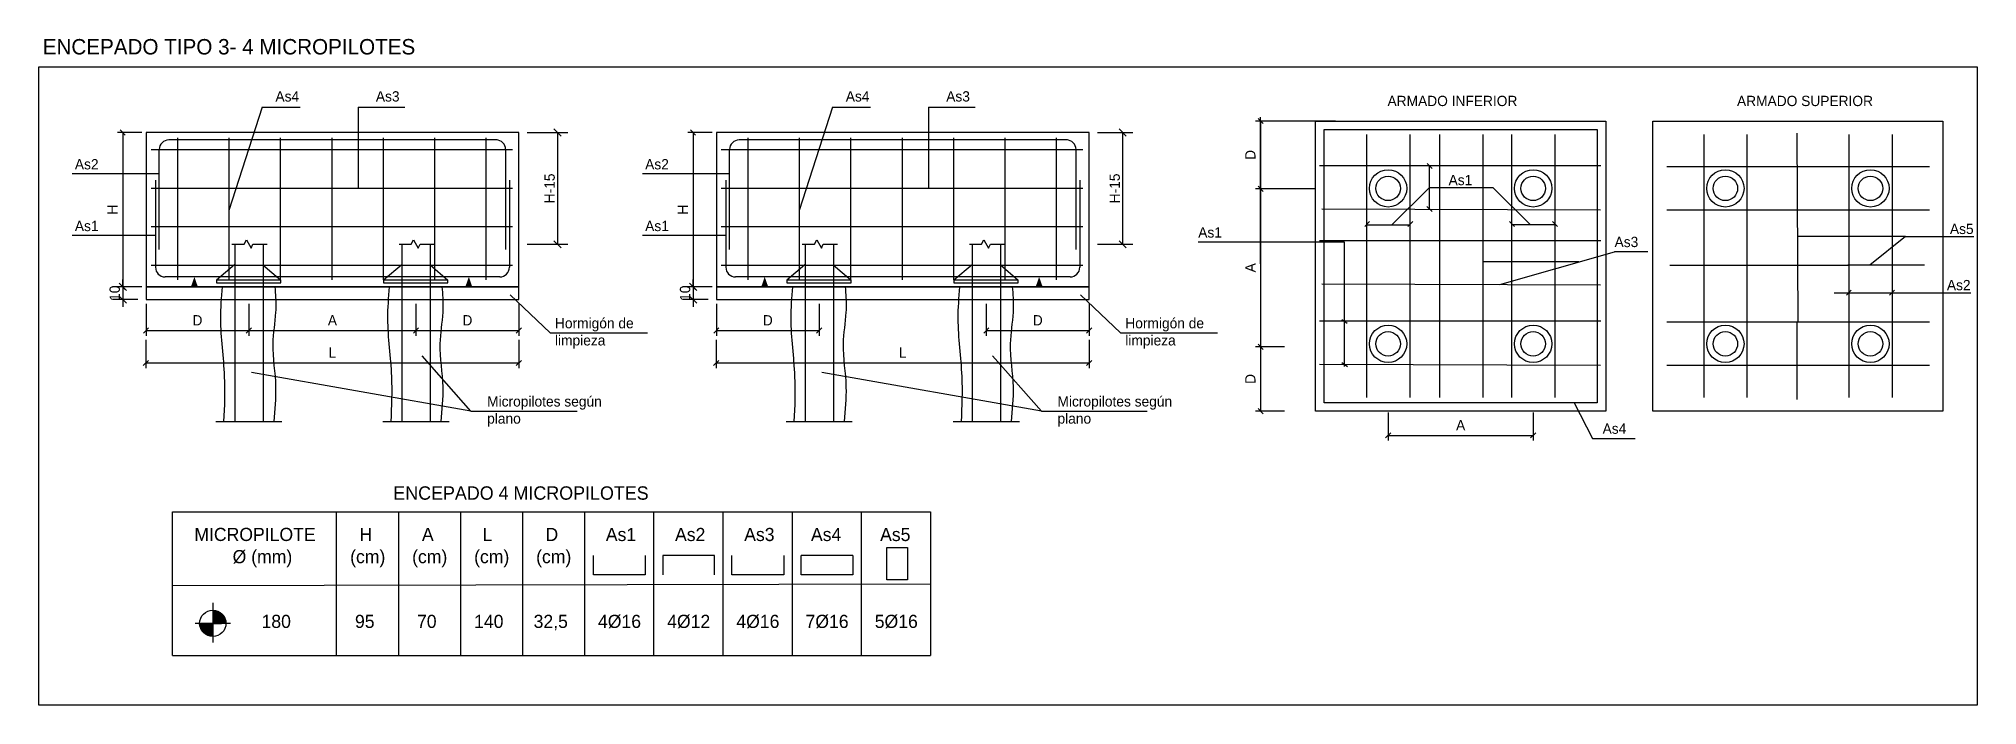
# Model space of a CAD drawing. Header units: millimetres. Extents: x 0.1 to 37.8, y 0.2 to 13.1.
import ezdxf
from ezdxf.enums import TextEntityAlignment as Align

# ---------------------------------------------------------------- set-up
doc = ezdxf.new("R2010")
doc.units = ezdxf.units.MM
for name, color, linetype in [('0-CYPE4', 6, 'Continuous'), ('DET-BORDE ESTRUCTURA', 2, 'Continuous'), ('DET-COTAS', 8, 'Continuous'), ('DET-TEXTO', 2, 'Continuous'), ('DET-TEXTO LÍNEA', 8, 'Continuous'), ('DET-TEXTO TÍTULO', 1, 'Continuous'), ('ENCEPADO', 2, 'Continuous'), ('FINO', 8, 'Continuous')]:
    doc.layers.add(name, color=color, linetype=linetype)
doc.styles.add('CENTURY', font='GOTHIC.TTF')
doc.styles.add('Estructura', font='GOTHIC.TTF', dxfattribs={"height": 0.2})
doc.styles.add('Formato', font='GOTHIC.TTF')
doc.dimstyles.new('1 50', dxfattribs={"dimtxt": 0.2, "dimasz": 0.1, "dimexe": 0.1, "dimexo": 0.08, "dimgap": 0.1, "dimtad": 1, "dimdec": 0, "dimlfac": 50, "dimzin": 1, "dimtxsty": 'Formato', "dimblk": 'OBLIQUE', "dimcen": -0.05, "dimclrd": 4, "dimclre": 8, "dimclrt": 2, "dimadec": 0, "dimazin": 0, "dimtfac": 1, "dimtdec": 0, "dimtix": 1, "dimtmove": 0, "dimatfit": 2, "dimldrblk": 'OBLIQUE', "dimfxl": 1, "dimarcsym": 0})
doc.dimstyles.new('cotas formato 1.100', dxfattribs={"dimtxt": 0.2, "dimasz": 0.14, "dimexe": 0.2, "dimexo": 0.16, "dimgap": 0.05, "dimtad": 1, "dimdec": 0, "dimlfac": 100, "dimrnd": 5, "dimzin": 1, "dimtxsty": 'Formato', "dimblk": 'OBLIQUE', "dimcen": -0.05, "dimclrd": 4, "dimclre": 8, "dimclrt": 2, "dimadec": 0, "dimazin": 0, "dimtfac": 1, "dimtdec": 0, "dimtix": 1, "dimtmove": 0, "dimatfit": 2, "dimldrblk": 'OBLIQUE', "dimfxl": 1, "dimarcsym": 0})

# ---------------------------------------------------------------- blocks, each defined once
blk = doc.blocks.new('_Oblique')
at = {"color": 0, "linetype": 'ByBlock', "lineweight": -2}
blk.add_line((-0.5, -0.5), (0.5, 0.5), dxfattribs=at)
blk = doc.blocks.new('*D62')
at = {"layer": 'Defpoints', "color": 0}
for p in [(2.176, 7.343), (9.429, 7.343), (9.429, 6.814)]:
    blk.add_point(p, dxfattribs=at)
at = {"layer": 'DET-COTAS', "color": 8, "lineweight": -2}
for p, q in [((2.176, 7.263), (2.176, 6.714)), ((9.429, 7.263), (9.429, 6.714))]:
    blk.add_line(p, q, dxfattribs=at)
at = {"layer": 'DET-COTAS', "color": 4, "lineweight": -2}
blk.add_line((2.176, 6.814), (9.429, 6.814), dxfattribs=at)
at = {"layer": 'DET-COTAS', "color": 4, "lineweight": -2, "xscale": 0.1, "yscale": 0.1, "zscale": 0.1, "rotation": 180}
blk.add_blockref('_Oblique', (2.176, 6.814), dxfattribs=at)
at = {"layer": 'DET-COTAS', "color": 4, "lineweight": -2, "xscale": 0.1, "yscale": 0.1, "zscale": 0.1}
blk.add_blockref('_Oblique', (9.429, 6.814), dxfattribs=at)
at = {"layer": 'DET-COTAS', "color": 2, "insert": (5.803, 7.014), "char_height": 0.2, "attachment_point": 5, "style": 'Formato'}
blk.add_mtext('L', dxfattribs=at)
blk = doc.blocks.new('*D63')
at = {"layer": 'Defpoints', "color": 0}
for p in [(2.179, 8.044), (4.179, 8.044), (4.179, 7.443)]:
    blk.add_point(p, dxfattribs=at)
at = {"layer": 'DET-COTAS', "color": 8, "lineweight": -2}
for p, q in [((2.179, 7.964), (2.179, 7.343)), ((4.179, 7.964), (4.179, 7.343))]:
    blk.add_line(p, q, dxfattribs=at)
at = {"layer": 'DET-COTAS', "color": 4, "lineweight": -2}
blk.add_line((2.179, 7.443), (4.179, 7.443), dxfattribs=at)
at = {"layer": 'DET-COTAS', "color": 4, "lineweight": -2, "xscale": 0.1, "yscale": 0.1, "zscale": 0.1, "rotation": 180}
blk.add_blockref('_Oblique', (2.179, 7.443), dxfattribs=at)
at = {"layer": 'DET-COTAS', "color": 4, "lineweight": -2, "xscale": 0.1, "yscale": 0.1, "zscale": 0.1}
blk.add_blockref('_Oblique', (4.179, 7.443), dxfattribs=at)
at = {"layer": 'DET-COTAS', "color": 2, "insert": (3.179, 7.643), "char_height": 0.2, "attachment_point": 5, "style": 'Formato'}
blk.add_mtext('D', dxfattribs=at)
blk = doc.blocks.new('*D64')
at = {"layer": 'Defpoints', "color": 0}
for p in [(7.429, 8.044), (9.429, 8.044), (9.429, 7.443)]:
    blk.add_point(p, dxfattribs=at)
at = {"layer": 'DET-COTAS', "color": 8, "lineweight": -2}
for p, q in [((7.429, 7.964), (7.429, 7.343)), ((9.429, 7.964), (9.429, 7.343))]:
    blk.add_line(p, q, dxfattribs=at)
at = {"layer": 'DET-COTAS', "color": 4, "lineweight": -2}
blk.add_line((7.429, 7.443), (9.429, 7.443), dxfattribs=at)
at = {"layer": 'DET-COTAS', "color": 4, "lineweight": -2, "xscale": 0.1, "yscale": 0.1, "zscale": 0.1, "rotation": 180}
blk.add_blockref('_Oblique', (7.429, 7.443), dxfattribs=at)
at = {"layer": 'DET-COTAS', "color": 4, "lineweight": -2, "xscale": 0.1, "yscale": 0.1, "zscale": 0.1}
blk.add_blockref('_Oblique', (9.429, 7.443), dxfattribs=at)
at = {"layer": 'DET-COTAS', "color": 2, "insert": (8.429, 7.643), "char_height": 0.2, "attachment_point": 5, "style": 'Formato'}
blk.add_mtext('D', dxfattribs=at)
blk = doc.blocks.new('*D65')
at = {"layer": 'Defpoints', "color": 0}
for p in [(2.179, 11.294), (1.726, 8.294), (2.179, 8.294)]:
    blk.add_point(p, dxfattribs=at)
at = {"layer": 'DET-COTAS', "color": 8, "lineweight": -2}
for p, q in [((2.099, 11.294), (1.626, 11.294)), ((2.099, 8.294), (1.626, 8.294))]:
    blk.add_line(p, q, dxfattribs=at)
at = {"layer": 'DET-COTAS', "color": 4, "lineweight": -2}
blk.add_line((1.726, 11.294), (1.726, 8.294), dxfattribs=at)
at = {"layer": 'DET-COTAS', "color": 4, "lineweight": -2, "xscale": 0.1, "yscale": 0.1, "zscale": 0.1}
for p, rotation in [((1.726, 11.294), 90), ((1.726, 8.294), 270)]:
    blk.add_blockref('_Oblique', p, dxfattribs=dict(at, rotation=rotation))
at = {"layer": 'DET-COTAS', "color": 2, "insert": (1.526, 9.794), "char_height": 0.2, "attachment_point": 5, "rotation": 90, "style": 'Formato'}
blk.add_mtext('H', dxfattribs=at)
blk = doc.blocks.new('*D66')
at = {"layer": 'Defpoints', "color": 0}
for p in [(1.726, 8.044), (2.179, 8.294), (2.179, 8.044)]:
    blk.add_point(p, dxfattribs=at)
at = {"layer": 'FINO', "color": 4, "lineweight": -2}
for p, q in [((1.726, 8.294), (1.726, 8.434)), ((1.726, 8.294), (1.726, 8.044)), ((1.726, 8.044), (1.726, 7.904))]:
    blk.add_line(p, q, dxfattribs=at)
at = {"layer": 'FINO', "color": 8, "lineweight": -2}
for p, q in [((2.019, 8.294), (1.526, 8.294)), ((2.019, 8.044), (1.526, 8.044))]:
    blk.add_line(p, q, dxfattribs=at)
at = {"layer": 'FINO', "color": 4, "lineweight": -2, "xscale": 0.14, "yscale": 0.14, "zscale": 0.14}
for p, rotation in [((1.726, 8.294), 270), ((1.726, 8.044), 90)]:
    blk.add_blockref('_Oblique', p, dxfattribs=dict(at, rotation=rotation))
at = {"layer": 'FINO', "color": 2, "insert": (1.571, 8.169), "char_height": 0.2, "attachment_point": 5, "rotation": 90, "style": 'Formato'}
blk.add_mtext('10', dxfattribs=at)
blk = doc.blocks.new('*D67')
at = {"layer": 'Defpoints', "color": 0}
for p in [(9.429, 11.294), (9.429, 9.12), (10.181, 9.12)]:
    blk.add_point(p, dxfattribs=at)
at = {"layer": 'FINO', "color": 8, "lineweight": -2}
for p, q in [((9.589, 11.294), (10.381, 11.294)), ((9.589, 9.12), (10.381, 9.12))]:
    blk.add_line(p, q, dxfattribs=at)
at = {"layer": 'FINO', "color": 4, "lineweight": -2}
blk.add_line((10.181, 11.294), (10.181, 9.12), dxfattribs=at)
at = {"layer": 'FINO', "color": 4, "lineweight": -2, "xscale": 0.14, "yscale": 0.14, "zscale": 0.14}
for p, rotation in [((10.181, 11.294), 90), ((10.181, 9.12), 270)]:
    blk.add_blockref('_Oblique', p, dxfattribs=dict(at, rotation=rotation))
at = {"layer": 'FINO', "color": 2, "insert": (10.029, 10.207), "char_height": 0.2, "attachment_point": 5, "rotation": 90, "style": 'Formato'}
blk.add_mtext('H-15', dxfattribs=at)
blk = doc.blocks.new('*D68')
at = {"layer": 'Defpoints', "color": 0}
for p in [(13.267, 7.343), (20.521, 7.343), (20.521, 6.814)]:
    blk.add_point(p, dxfattribs=at)
at = {"layer": 'DET-COTAS', "color": 8, "lineweight": -2}
for p, q in [((13.267, 7.263), (13.267, 6.714)), ((20.521, 7.263), (20.521, 6.714))]:
    blk.add_line(p, q, dxfattribs=at)
at = {"layer": 'DET-COTAS', "color": 4, "lineweight": -2}
blk.add_line((13.267, 6.814), (20.521, 6.814), dxfattribs=at)
at = {"layer": 'DET-COTAS', "color": 4, "lineweight": -2, "xscale": 0.1, "yscale": 0.1, "zscale": 0.1, "rotation": 180}
blk.add_blockref('_Oblique', (13.267, 6.814), dxfattribs=at)
at = {"layer": 'DET-COTAS', "color": 4, "lineweight": -2, "xscale": 0.1, "yscale": 0.1, "zscale": 0.1}
blk.add_blockref('_Oblique', (20.521, 6.814), dxfattribs=at)
at = {"layer": 'DET-COTAS', "color": 2, "insert": (16.894, 7.014), "char_height": 0.2, "attachment_point": 5, "style": 'Formato'}
blk.add_mtext('L', dxfattribs=at)
blk = doc.blocks.new('*D69')
at = {"layer": 'Defpoints', "color": 0}
for p in [(13.271, 8.044), (15.271, 8.044), (15.271, 7.443)]:
    blk.add_point(p, dxfattribs=at)
at = {"layer": 'DET-COTAS', "color": 8, "lineweight": -2}
for p, q in [((13.271, 7.964), (13.271, 7.343)), ((15.271, 7.964), (15.271, 7.343))]:
    blk.add_line(p, q, dxfattribs=at)
at = {"layer": 'DET-COTAS', "color": 4, "lineweight": -2}
blk.add_line((13.271, 7.443), (15.271, 7.443), dxfattribs=at)
at = {"layer": 'DET-COTAS', "color": 4, "lineweight": -2, "xscale": 0.1, "yscale": 0.1, "zscale": 0.1, "rotation": 180}
blk.add_blockref('_Oblique', (13.271, 7.443), dxfattribs=at)
at = {"layer": 'DET-COTAS', "color": 4, "lineweight": -2, "xscale": 0.1, "yscale": 0.1, "zscale": 0.1}
blk.add_blockref('_Oblique', (15.271, 7.443), dxfattribs=at)
at = {"layer": 'DET-COTAS', "color": 2, "insert": (14.271, 7.643), "char_height": 0.2, "attachment_point": 5, "style": 'Formato'}
blk.add_mtext('D', dxfattribs=at)
blk = doc.blocks.new('*D70')
at = {"layer": 'Defpoints', "color": 0}
for p in [(18.521, 8.044), (20.521, 8.044), (20.521, 7.443)]:
    blk.add_point(p, dxfattribs=at)
at = {"layer": 'DET-COTAS', "color": 8, "lineweight": -2}
for p, q in [((18.521, 7.964), (18.521, 7.343)), ((20.521, 7.964), (20.521, 7.343))]:
    blk.add_line(p, q, dxfattribs=at)
at = {"layer": 'DET-COTAS', "color": 4, "lineweight": -2}
blk.add_line((18.521, 7.443), (20.521, 7.443), dxfattribs=at)
at = {"layer": 'DET-COTAS', "color": 4, "lineweight": -2, "xscale": 0.1, "yscale": 0.1, "zscale": 0.1, "rotation": 180}
blk.add_blockref('_Oblique', (18.521, 7.443), dxfattribs=at)
at = {"layer": 'DET-COTAS', "color": 4, "lineweight": -2, "xscale": 0.1, "yscale": 0.1, "zscale": 0.1}
blk.add_blockref('_Oblique', (20.521, 7.443), dxfattribs=at)
at = {"layer": 'DET-COTAS', "color": 2, "insert": (19.521, 7.643), "char_height": 0.2, "attachment_point": 5, "style": 'Formato'}
blk.add_mtext('D', dxfattribs=at)
blk = doc.blocks.new('*D71')
at = {"layer": 'Defpoints', "color": 0}
for p in [(13.271, 11.294), (12.818, 8.294), (13.271, 8.294)]:
    blk.add_point(p, dxfattribs=at)
at = {"layer": 'DET-COTAS', "color": 8, "lineweight": -2}
for p, q in [((13.191, 11.294), (12.718, 11.294)), ((13.191, 8.294), (12.718, 8.294))]:
    blk.add_line(p, q, dxfattribs=at)
at = {"layer": 'DET-COTAS', "color": 4, "lineweight": -2}
blk.add_line((12.818, 11.294), (12.818, 8.294), dxfattribs=at)
at = {"layer": 'DET-COTAS', "color": 4, "lineweight": -2, "xscale": 0.1, "yscale": 0.1, "zscale": 0.1}
for p, rotation in [((12.818, 11.294), 90), ((12.818, 8.294), 270)]:
    blk.add_blockref('_Oblique', p, dxfattribs=dict(at, rotation=rotation))
at = {"layer": 'DET-COTAS', "color": 2, "insert": (12.618, 9.794), "char_height": 0.2, "attachment_point": 5, "rotation": 90, "style": 'Formato'}
blk.add_mtext('H', dxfattribs=at)
blk = doc.blocks.new('*D72')
at = {"layer": 'Defpoints', "color": 0}
for p in [(12.818, 8.044), (13.271, 8.294), (13.271, 8.044)]:
    blk.add_point(p, dxfattribs=at)
at = {"layer": 'FINO', "color": 4, "lineweight": -2}
for p, q in [((12.818, 8.294), (12.818, 8.434)), ((12.818, 8.294), (12.818, 8.044)), ((12.818, 8.044), (12.818, 7.904))]:
    blk.add_line(p, q, dxfattribs=at)
at = {"layer": 'FINO', "color": 8, "lineweight": -2}
for p, q in [((13.111, 8.294), (12.618, 8.294)), ((13.111, 8.044), (12.618, 8.044))]:
    blk.add_line(p, q, dxfattribs=at)
at = {"layer": 'FINO', "color": 4, "lineweight": -2, "xscale": 0.14, "yscale": 0.14, "zscale": 0.14}
for p, rotation in [((12.818, 8.294), 270), ((12.818, 8.044), 90)]:
    blk.add_blockref('_Oblique', p, dxfattribs=dict(at, rotation=rotation))
at = {"layer": 'FINO', "color": 2, "insert": (12.663, 8.169), "char_height": 0.2, "attachment_point": 5, "rotation": 90, "style": 'Formato'}
blk.add_mtext('10', dxfattribs=at)
blk = doc.blocks.new('*D73')
at = {"layer": 'Defpoints', "color": 0}
for p in [(20.521, 11.294), (20.521, 9.12), (21.172, 9.12)]:
    blk.add_point(p, dxfattribs=at)
at = {"layer": 'FINO', "color": 8, "lineweight": -2}
for p, q in [((20.681, 11.294), (21.372, 11.294)), ((20.681, 9.12), (21.372, 9.12))]:
    blk.add_line(p, q, dxfattribs=at)
at = {"layer": 'FINO', "color": 4, "lineweight": -2}
blk.add_line((21.172, 11.294), (21.172, 9.12), dxfattribs=at)
at = {"layer": 'FINO', "color": 4, "lineweight": -2, "xscale": 0.14, "yscale": 0.14, "zscale": 0.14}
for p, rotation in [((21.172, 11.294), 90), ((21.172, 9.12), 270)]:
    blk.add_blockref('_Oblique', p, dxfattribs=dict(at, rotation=rotation))
at = {"layer": 'FINO', "color": 2, "insert": (21.019, 10.207), "char_height": 0.2, "attachment_point": 5, "rotation": 90, "style": 'Formato'}
blk.add_mtext('H-15', dxfattribs=at)
blk = doc.blocks.new('*D74')
at = {"layer": 'Defpoints', "color": 0}
for p in [(26.335, 5.933), (29.156, 5.933), (29.156, 5.404)]:
    blk.add_point(p, dxfattribs=at)
at = {"layer": 'DET-COTAS', "color": 8, "lineweight": -2}
for p, q in [((26.335, 5.853), (26.335, 5.304)), ((29.156, 5.853), (29.156, 5.304))]:
    blk.add_line(p, q, dxfattribs=at)
at = {"layer": 'DET-COTAS', "color": 4, "lineweight": -2}
blk.add_line((26.335, 5.404), (29.156, 5.404), dxfattribs=at)
at = {"layer": 'DET-COTAS', "color": 4, "lineweight": -2, "xscale": 0.1, "yscale": 0.1, "zscale": 0.1}
for p, rotation in [((26.335, 5.404), 179.9999999999815), ((29.156, 5.404), 359.9999999999815)]:
    blk.add_blockref('_Oblique', p, dxfattribs=dict(at, rotation=rotation))
at = {"layer": 'DET-COTAS', "color": 2, "insert": (27.746, 5.604), "char_height": 0.2, "attachment_point": 5, "style": 'Formato'}
blk.add_mtext('A', dxfattribs=at)
blk = doc.blocks.new('*D75')
at = {"layer": 'Defpoints', "color": 0}
for p in [(25.392, 11.517), (23.856, 10.2), (24.998, 10.2)]:
    blk.add_point(p, dxfattribs=at)
at = {"layer": 'DET-COTAS', "color": 8, "lineweight": -2}
for p, q in [((25.312, 11.517), (23.756, 11.517)), ((24.918, 10.2), (23.756, 10.2))]:
    blk.add_line(p, q, dxfattribs=at)
at = {"layer": 'DET-COTAS', "color": 4, "lineweight": -2}
blk.add_line((23.856, 11.517), (23.856, 10.2), dxfattribs=at)
at = {"layer": 'DET-COTAS', "color": 4, "lineweight": -2, "xscale": 0.1, "yscale": 0.1, "zscale": 0.1}
for p, rotation in [((23.856, 11.517), 90), ((23.856, 10.2), 270)]:
    blk.add_blockref('_Oblique', p, dxfattribs=dict(at, rotation=rotation))
at = {"layer": 'DET-COTAS', "color": 2, "insert": (23.656, 10.858), "char_height": 0.2, "attachment_point": 5, "rotation": 90, "style": 'Formato'}
blk.add_mtext('D', dxfattribs=at)
blk = doc.blocks.new('*D76')
at = {"layer": 'Defpoints', "color": 0}
for p in [(24.998, 10.2), (23.856, 7.128), (24.402, 7.128)]:
    blk.add_point(p, dxfattribs=at)
at = {"layer": 'DET-COTAS', "color": 8, "lineweight": -2}
for p, q in [((24.918, 10.2), (23.756, 10.2)), ((24.322, 7.128), (23.756, 7.128))]:
    blk.add_line(p, q, dxfattribs=at)
at = {"layer": 'DET-COTAS', "color": 4, "lineweight": -2}
blk.add_line((23.856, 10.2), (23.856, 7.128), dxfattribs=at)
at = {"layer": 'DET-COTAS', "color": 4, "lineweight": -2, "xscale": 0.1, "yscale": 0.1, "zscale": 0.1}
for p, rotation in [((23.856, 10.2), 90), ((23.856, 7.128), 270)]:
    blk.add_blockref('_Oblique', p, dxfattribs=dict(at, rotation=rotation))
at = {"layer": 'DET-COTAS', "color": 2, "insert": (23.656, 8.664), "char_height": 0.2, "attachment_point": 5, "rotation": 90, "style": 'Formato'}
blk.add_mtext('A', dxfattribs=at)
blk = doc.blocks.new('*D77')
at = {"layer": 'Defpoints', "color": 0}
for p in [(24.402, 7.128), (23.856, 5.876), (24.402, 5.876)]:
    blk.add_point(p, dxfattribs=at)
at = {"layer": 'DET-COTAS', "color": 8, "lineweight": -2}
for p, q in [((24.322, 7.128), (23.756, 7.128)), ((24.322, 5.876), (23.756, 5.876))]:
    blk.add_line(p, q, dxfattribs=at)
at = {"layer": 'DET-COTAS', "color": 4, "lineweight": -2}
blk.add_line((23.856, 7.128), (23.856, 5.876), dxfattribs=at)
at = {"layer": 'DET-COTAS', "color": 4, "lineweight": -2, "xscale": 0.1, "yscale": 0.1, "zscale": 0.1}
for p, rotation in [((23.856, 7.128), 90), ((23.856, 5.876), 270)]:
    blk.add_blockref('_Oblique', p, dxfattribs=dict(at, rotation=rotation))
at = {"layer": 'DET-COTAS', "color": 2, "insert": (23.656, 6.502), "char_height": 0.2, "attachment_point": 5, "rotation": 90, "style": 'Formato'}
blk.add_mtext('D', dxfattribs=at)
blk = doc.blocks.new('*D78')
at = {"layer": 'Defpoints', "color": 0}
for p in [(4.179, 8.044), (7.429, 8.044), (7.429, 7.443)]:
    blk.add_point(p, dxfattribs=at)
at = {"layer": 'DET-COTAS', "color": 8, "lineweight": -2}
for p, q in [((4.179, 7.964), (4.179, 7.343)), ((7.429, 7.964), (7.429, 7.343))]:
    blk.add_line(p, q, dxfattribs=at)
at = {"layer": 'DET-COTAS', "color": 4, "lineweight": -2}
blk.add_line((4.179, 7.443), (7.429, 7.443), dxfattribs=at)
at = {"layer": 'DET-COTAS', "color": 4, "lineweight": -2, "xscale": 0.1, "yscale": 0.1, "zscale": 0.1, "rotation": 180}
blk.add_blockref('_Oblique', (4.179, 7.443), dxfattribs=at)
at = {"layer": 'DET-COTAS', "color": 4, "lineweight": -2, "xscale": 0.1, "yscale": 0.1, "zscale": 0.1}
blk.add_blockref('_Oblique', (7.429, 7.443), dxfattribs=at)
at = {"layer": 'DET-COTAS', "color": 2, "insert": (5.804, 7.643), "char_height": 0.2, "attachment_point": 5, "style": 'Formato'}
blk.add_mtext('A', dxfattribs=at)

msp = doc.modelspace()

# ---------------------------------------------------------------- linework, layer by layer
at = {"layer": '0-CYPE4'}
for p, q in [((2.276, 10.964), (9.309, 10.964)), ((2.435, 9.019), (2.435, 10.963)), ((9.007, 11.149), (2.622, 11.149)), ((2.79, 11.188), (2.79, 8.431)), ((3.79, 11.188), (3.79, 8.431)), ((4.79, 11.188), (4.79, 8.431)), ((5.79, 11.188), (5.79, 8.431)), ((6.79, 11.188), (6.79, 8.431)), ((7.79, 11.188), (7.79, 8.431)), ((8.79, 11.188), (8.79, 8.431)), ((9.174, 9.019), (9.174, 10.963)), ((13.367, 10.964), (20.401, 10.964)), ((13.527, 9.019), (13.527, 10.963)), ((20.099, 11.149), (13.713, 11.149)), ((13.882, 11.188), (13.882, 8.431)), ((14.882, 11.188), (14.882, 8.431)), ((15.882, 11.188), (15.882, 8.431)), ((16.882, 11.188), (16.882, 8.431)), ((17.882, 11.188), (17.882, 8.431)), ((18.882, 11.188), (18.882, 8.431)), ((19.882, 11.188), (19.882, 8.431)), ((20.265, 9.019), (20.265, 10.963)), ((25.915, 11.253), (25.915, 6.14)), ((26.756, 11.253), (26.756, 6.14)), ((27.337, 11.253), (27.337, 6.14)), ((28.177, 11.253), (28.177, 6.14)), ((28.736, 11.253), (28.736, 6.14)), ((29.576, 11.253), (29.576, 6.14)), ((32.474, 11.253), (32.474, 6.14)), ((33.314, 11.253), (33.314, 6.14)), ((34.308, 7.605), (34.289, 11.279)), ((35.295, 11.253), (35.295, 6.14)), ((36.135, 11.253), (36.135, 6.14)), ((25.002, 10.654), (30.472, 10.654)), ((36.861, 10.628), (31.756, 10.628)), ((2.276, 10.214), (9.309, 10.214)), ((2.362, 10.366), (2.362, 8.673)), ((9.246, 10.366), (9.246, 8.673)), ((13.367, 10.214), (20.401, 10.214)), ((13.454, 10.366), (13.454, 8.673)), ((20.338, 10.366), (20.338, 8.673)), ((25.044, 9.812), (30.467, 9.793)), ((2.276, 9.464), (9.309, 9.464)), ((13.367, 9.464), (20.401, 9.464)), ((36.861, 9.787), (31.756, 9.787)), ((25.002, 9.194), (30.472, 9.194)), ((2.276, 8.714), (9.309, 8.714)), ((13.367, 8.714), (20.401, 8.714)), ((31.811, 8.716), (35.295, 8.716)), ((36.766, 8.716), (35.275, 8.716)), ((9.06, 8.487), (2.549, 8.487)), ((20.152, 8.487), (13.641, 8.487)), ((25.044, 8.352), (30.467, 8.333)), ((25.002, 7.632), (30.472, 7.632)), ((36.861, 7.605), (31.756, 7.605)), ((34.288, 6.102), (34.289, 7.593)), ((25.001, 6.79), (30.467, 6.771)), ((36.861, 6.765), (31.756, 6.765))]:
    msp.add_line(p, q, dxfattribs=at)
msp.add_lwpolyline([(30.403, 11.354), (30.403, 6.039), (25.089, 6.039), (25.089, 11.354)], close=True, dxfattribs=at)
for centre, start, end in [((2.622, 10.963), 90, 180), ((8.987, 10.963), 0, 90), ((13.713, 10.963), 90, 180), ((20.079, 10.963), 0, 90), ((2.549, 8.673), 180, 270), ((9.06, 8.673), 270, 0), ((13.641, 8.673), 180, 270), ((20.152, 8.673), 270, 0)]:
    msp.add_arc(centre, 0.186, start, end, dxfattribs=at)
at = {"layer": 'DET-BORDE ESTRUCTURA'}
for p, q in [((2.179, 11.294), (2.179, 8.294)), ((9.429, 11.294), (2.179, 11.294)), ((9.429, 8.294), (9.429, 11.294)), ((13.271, 11.294), (13.271, 8.294)), ((20.521, 11.294), (13.271, 11.294)), ((20.521, 8.294), (20.521, 11.294)), ((3.85, 9.12), (4.087, 9.12)), ((3.904, 9.12), (3.904, 8.42)), ((4.087, 9.12), (4.134, 9.205)), ((4.134, 9.205), (4.222, 9.044)), ((4.222, 9.044), (4.259, 9.12)), ((4.259, 9.12), (4.532, 9.12)), ((4.454, 9.12), (4.454, 8.42)), ((7.1, 9.12), (7.337, 9.12)), ((7.154, 9.12), (7.154, 8.42)), ((7.337, 9.12), (7.384, 9.205)), ((7.384, 9.205), (7.472, 9.044)), ((7.472, 9.044), (7.509, 9.12)), ((7.509, 9.12), (7.782, 9.12)), ((7.704, 9.12), (7.704, 8.42)), ((14.941, 9.12), (15.179, 9.12)), ((14.996, 9.12), (14.996, 8.42)), ((15.179, 9.12), (15.225, 9.205)), ((15.225, 9.205), (15.314, 9.044)), ((15.314, 9.044), (15.351, 9.12)), ((15.351, 9.12), (15.624, 9.12)), ((15.546, 9.12), (15.546, 8.42)), ((18.191, 9.12), (18.429, 9.12)), ((18.246, 9.12), (18.246, 8.42)), ((18.429, 9.12), (18.475, 9.205)), ((18.475, 9.205), (18.564, 9.044)), ((18.564, 9.044), (18.601, 9.12)), ((18.601, 9.12), (18.874, 9.12)), ((18.796, 9.12), (18.796, 8.42)), ((3.9, 8.72), (3.55, 8.42)), ((4.45, 8.72), (4.8, 8.42)), ((7.154, 8.72), (6.8, 8.42)), ((7.704, 8.72), (8.05, 8.42)), ((14.992, 8.72), (14.642, 8.42)), ((15.542, 8.72), (15.892, 8.42)), ((18.246, 8.72), (17.892, 8.42)), ((18.796, 8.72), (19.142, 8.42)), ((3.904, 8.544), (3.904, 5.676)), ((4.454, 8.544), (4.454, 5.676)), ((7.154, 8.544), (7.154, 5.676)), ((7.704, 8.544), (7.704, 5.676)), ((14.996, 8.544), (14.996, 5.676)), ((15.546, 8.544), (15.546, 5.676)), ((18.246, 8.544), (18.246, 5.676)), ((18.796, 8.544), (18.796, 5.676)), ((2.179, 8.294), (9.429, 8.294)), ((3.663, 8.294), (3.904, 8.294)), ((4.689, 8.294), (4.454, 8.294)), ((6.913, 8.294), (7.154, 8.294)), ((7.939, 8.294), (7.704, 8.294)), ((13.271, 8.294), (20.521, 8.294)), ((14.755, 8.294), (14.996, 8.294)), ((15.781, 8.294), (15.546, 8.294)), ((18.005, 8.294), (18.246, 8.294)), ((19.031, 8.294), (18.796, 8.294))]:
    msp.add_line(p, q, dxfattribs=at)
for points in [[(3.55, 8.37), (4.8, 8.37), (4.8, 8.42), (3.55, 8.42)], [(6.8, 8.37), (8.05, 8.37), (8.05, 8.42), (6.8, 8.42)], [(14.642, 8.37), (15.892, 8.37), (15.892, 8.42), (14.642, 8.42)], [(17.892, 8.37), (19.142, 8.37), (19.142, 8.42), (17.892, 8.42)], [(9.429, 8.294), (2.179, 8.294), (2.179, 8.044), (9.429, 8.044)], [(20.521, 8.294), (13.271, 8.294), (13.271, 8.044), (20.521, 8.044)]]:
    msp.add_lwpolyline(points, close=True, dxfattribs=at)
for points, knots in [([(3.695, 5.676), (3.71, 5.968), (3.735, 6.635), (3.603, 7.506), (3.647, 8.088), (3.663, 8.294)], [2.824713, 2.824713, 2.824713, 2.824713, 3.699666, 4.827652, 5.446042, 5.446042, 5.446042, 5.446042]), ([(4.672, 5.676), (4.685, 5.899), (4.744, 6.402), (4.603, 7.112), (4.711, 7.688), (4.711, 8.059), (4.696, 8.223), (4.689, 8.294)], [2.830197, 2.830197, 2.830197, 2.830197, 3.499537, 4.340059, 4.961362, 5.239505, 5.453045, 5.453045, 5.453045, 5.453045]), ([(6.945, 5.676), (6.96, 5.968), (6.985, 6.635), (6.853, 7.506), (6.897, 8.088), (6.913, 8.294)], [2.824713, 2.824713, 2.824713, 2.824713, 3.699666, 4.827652, 5.446042, 5.446042, 5.446042, 5.446042]), ([(7.922, 5.676), (7.935, 5.899), (7.994, 6.402), (7.853, 7.112), (7.961, 7.688), (7.961, 8.059), (7.946, 8.223), (7.939, 8.294)], [2.830197, 2.830197, 2.830197, 2.830197, 3.499537, 4.340059, 4.961362, 5.239505, 5.453045, 5.453045, 5.453045, 5.453045]), ([(14.787, 5.676), (14.802, 5.968), (14.826, 6.635), (14.695, 7.506), (14.739, 8.088), (14.755, 8.294)], [2.824713, 2.824713, 2.824713, 2.824713, 3.699666, 4.827652, 5.446042, 5.446042, 5.446042, 5.446042]), ([(15.763, 5.676), (15.777, 5.899), (15.836, 6.402), (15.695, 7.112), (15.802, 7.688), (15.803, 8.059), (15.787, 8.223), (15.781, 8.294)], [2.830197, 2.830197, 2.830197, 2.830197, 3.499537, 4.340059, 4.961362, 5.239505, 5.453045, 5.453045, 5.453045, 5.453045]), ([(18.037, 5.676), (18.052, 5.968), (18.076, 6.635), (17.945, 7.506), (17.989, 8.088), (18.005, 8.294)], [2.824713, 2.824713, 2.824713, 2.824713, 3.699666, 4.827652, 5.446042, 5.446042, 5.446042, 5.446042]), ([(19.013, 5.676), (19.027, 5.899), (19.086, 6.402), (18.945, 7.112), (19.052, 7.688), (19.053, 8.059), (19.037, 8.223), (19.031, 8.294)], [2.830197, 2.830197, 2.830197, 2.830197, 3.499537, 4.340059, 4.961362, 5.239505, 5.453045, 5.453045, 5.453045, 5.453045])]:
    msp.add_open_spline(points, degree=3, knots=knots, dxfattribs=at)
at = {"layer": 'DET-COTAS'}
msp.add_line((23.856, 8.74), (23.856, 11.59), dxfattribs=at)
at = {"layer": 'DET-TEXTO'}
for p, q in [((2.693, 1.125), (2.693, 3.917)), ((2.693, 3.917), (17.433, 3.917)), ((5.882, 1.125), (5.882, 3.917)), ((7.088, 3.917), (7.088, 1.125)), ((8.293, 3.917), (8.293, 1.125)), ((9.499, 3.917), (9.499, 1.125)), ((10.705, 3.917), (10.705, 1.125)), ((12.051, 3.917), (12.051, 1.125)), ((13.396, 3.917), (13.396, 1.125)), ((14.742, 3.917), (14.742, 1.125)), ((16.087, 3.917), (16.087, 1.125)), ((17.433, 3.917), (17.433, 1.125)), ((14.918, 2.693), (14.918, 3.072)), ((15.926, 3.072), (14.918, 3.072)), ((15.926, 3.072), (15.926, 2.693)), ((15.926, 2.693), (14.918, 2.693)), ((2.693, 2.486), (17.433, 2.521)), ((3.478, 2.15), (3.478, 1.38)), ((3.478, 1.962), (3.478, 1.517)), ((3.82, 1.75), (3.137, 1.75)), ((3.283, 1.75), (3.649, 1.75)), ((2.693, 1.125), (17.433, 1.125))]:
    msp.add_line(p, q, dxfattribs=at)
for points in [[(11.889, 3.072), (11.889, 2.693), (10.881, 2.693), (10.881, 3.072)], [(13.235, 2.693), (13.235, 3.072), (12.227, 3.072), (12.227, 2.693)], [(14.58, 3.072), (14.58, 2.693), (13.572, 2.693), (13.572, 3.072)]]:
    msp.add_lwpolyline(points, dxfattribs=at)
msp.add_lwpolyline([(16.583, 3.223), (16.991, 3.223), (16.991, 2.598), (16.583, 2.598)], close=True, dxfattribs=at)
at = {"layer": 'DET-TEXTO', "const_width": 0.256}
for points in [[(3.607, 1.75, 0.414214), (3.478, 1.879, 1)], [(3.35, 1.75, 0.414214), (3.478, 1.622, 1)]]:
    msp.add_lwpolyline(points, format="xyb", dxfattribs=at)
at = {"layer": 'DET-TEXTO'}
msp.add_circle((3.478, 1.75), 0.256, dxfattribs=at)
at = {"layer": 'DET-TEXTO LÍNEA'}
for p, q in [((4.435, 11.79), (3.79, 9.779)), ((4.435, 11.79), (5.179, 11.79)), ((6.307, 11.79), (7.213, 11.79)), ((6.307, 11.79), (6.307, 10.214)), ((15.527, 11.79), (14.882, 9.779)), ((15.527, 11.79), (16.271, 11.79)), ((17.399, 11.79), (18.304, 11.79)), ((17.399, 11.79), (17.399, 10.214)), ((27.189, 10.597), (27.092, 10.693)), ((2.435, 10.492), (0.743, 10.492)), ((13.527, 10.492), (11.835, 10.492)), ((27.189, 9.757), (27.091, 9.853)), ((25.88, 9.467), (25.976, 9.564)), ((26.72, 9.466), (26.816, 9.564)), ((28.79, 9.466), (28.694, 9.564)), ((29.631, 9.467), (29.535, 9.564)), ((2.362, 9.292), (0.743, 9.292)), ((13.454, 9.292), (11.835, 9.292)), ((25.484, 9.162), (22.642, 9.162)), ((25.484, 6.744), (25.484, 9.162)), ((36.398, 9.271), (34.299, 9.271)), ((36.398, 9.271), (37.726, 9.271)), ((30.045, 8.779), (28.177, 8.779)), ((28.51, 8.34), (30.739, 8.977)), ((31.389, 8.977), (30.739, 8.977)), ((10.041, 7.398), (9.259, 8.138)), ((21.132, 7.398), (20.351, 8.138)), ((35.01, 8.177), (37.667, 8.178)), ((35.247, 8.129), (35.343, 8.226)), ((36.087, 8.129), (36.183, 8.226)), ((25.432, 7.66), (25.54, 7.587)), ((10.041, 7.398), (11.929, 7.398)), ((21.132, 7.398), (23.02, 7.398)), ((8.499, 5.877), (7.548, 6.953)), ((19.591, 5.877), (18.64, 6.953)), ((25.435, 6.819), (25.543, 6.746)), ((8.499, 5.877), (4.228, 6.628)), ((19.591, 5.877), (15.319, 6.628)), ((29.954, 6.039), (30.313, 5.347)), ((8.499, 5.877), (10.561, 5.877)), ((19.591, 5.877), (21.652, 5.877)), ((30.313, 5.347), (31.137, 5.347))]:
    msp.add_line(p, q, dxfattribs=at)
for points in [[(27.14, 9.805), (27.14, 10.645)], [(26.408, 9.502), (27.14, 10.225)], [(27.14, 10.225), (28.371, 10.225)], [(29.103, 9.502), (28.371, 10.225)], [(25.915, 9.502), (26.756, 9.502)], [(29.596, 9.502), (28.755, 9.502)], [(36.398, 9.271), (35.701, 8.716)]]:
    msp.add_lwpolyline(points, dxfattribs=at)
at = {"layer": 'DET-TEXTO TÍTULO'}
msp.add_lwpolyline([(0.093, 12.57), (37.792, 12.57), (37.792, 0.158), (0.093, 0.158)], close=True, dxfattribs=at)
at = {"layer": 'ENCEPADO'}
for points in [[(30.567, 11.517), (30.567, 5.876), (24.925, 5.876), (24.925, 11.517)], [(37.125, 11.517), (37.125, 5.876), (31.483, 5.876), (31.483, 11.517)]]:
    msp.add_lwpolyline(points, close=True, dxfattribs=at)
for centre, radius in [((26.335, 10.208), 0.363), ((29.156, 10.208), 0.363), ((32.894, 10.208), 0.363), ((35.715, 10.208), 0.363), ((26.335, 10.208), 0.238), ((29.156, 10.208), 0.238), ((32.894, 10.208), 0.238), ((35.715, 10.208), 0.238), ((26.335, 7.185), 0.363), ((29.156, 7.185), 0.363), ((32.894, 7.185), 0.363), ((35.715, 7.185), 0.363), ((26.335, 7.185), 0.238), ((29.156, 7.185), 0.238), ((32.894, 7.185), 0.238), ((35.715, 7.185), 0.238)]:
    msp.add_circle(centre, radius, dxfattribs=at)
at = {"layer": 'FINO'}
for p, q in [((3.536, 5.676), (4.823, 5.676)), ((6.786, 5.676), (8.073, 5.676)), ((14.628, 5.676), (15.915, 5.676)), ((17.878, 5.676), (19.165, 5.676))]:
    msp.add_line(p, q, dxfattribs=at)
for points in [[(3.187, 8.294), (3.052, 8.294), (3.12, 8.487)], [(3.187, 8.294), (3.052, 8.294), (3.12, 8.487)], [(8.524, 8.294), (8.389, 8.294), (8.457, 8.487)], [(8.524, 8.294), (8.389, 8.294), (8.457, 8.487)], [(14.279, 8.294), (14.144, 8.294), (14.211, 8.487)], [(14.279, 8.294), (14.144, 8.294), (14.211, 8.487)], [(19.616, 8.294), (19.481, 8.294), (19.548, 8.487)], [(19.616, 8.294), (19.481, 8.294), (19.548, 8.487)]]:
    msp.add_solid(points, dxfattribs=at)

# ---------------------------------------------------------------- texts
at = {"layer": 'DET-TEXTO', "style": 'CENTURY'}
for s, p in [('As4', (4.696, 11.897)), ('As3', (6.649, 11.897)), ('As4', (15.788, 11.897)), ('As3', (17.741, 11.897)), ('As2', (0.795, 10.577)), ('As2', (11.886, 10.577)), ('As1', (0.795, 9.377)), ('As1', (11.886, 9.377))]:
    msp.add_text(s, height=0.2, dxfattribs=at).set_placement(p)
at = {"layer": 'DET-TEXTO', "style": 'Estructura'}
for s, height, p in [('ENCEPADO 4 MICROPILOTES', 0.26, (9.471, 4.154)), ('MICROPILOTE', 0.256, (4.298, 3.351)), ('H', 0.256, (6.453, 3.351)), ('A', 0.256, (7.659, 3.351)), ('L ', 0.256, (8.865, 3.351)), ('D', 0.256, (10.071, 3.351)), ('As1', 0.256, (11.416, 3.35)), ('As2', 0.256, (12.762, 3.35)), ('As3', 0.256, (14.107, 3.35)), ('As4 ', 0.256, (15.453, 3.35)), ('As5 ', 0.256, (16.798, 3.35)), ('%%c (mm)', 0.256, (4.443, 2.919)), ('(cm)', 0.256, (6.491, 2.919)), ('(cm)', 0.256, (7.696, 2.919)), ('(cm)', 0.256, (8.902, 2.919)), ('(cm)', 0.256, (10.108, 2.919)), ('180', 0.256, (4.711, 1.66)), ('95', 0.256, (6.433, 1.66)), ('70', 0.256, (7.639, 1.66)), ('140', 0.256, (8.845, 1.66)), ('32,5', 0.256, (10.05, 1.66)), ('4%%C16', 0.256, (11.387, 1.66)), ('4%%C12', 0.256, (12.733, 1.66)), ('4%%C16', 0.256, (14.078, 1.66)), ('7%%C16', 0.256, (15.424, 1.66)), ('5%%C16', 0.256, (16.77, 1.66))]:
    msp.add_text(s, height=height, dxfattribs=at).set_placement(p, align=Align.CENTER)
at = {"layer": 'DET-TEXTO', "char_height": 0.2, "attachment_point": 1, "style": 'CENTURY'}
for s, width, heights, insert in [('ARMADO INFERIOR', 9.01864, [-0.21], (26.323, 12.008)), ('ARMADO SUPERIOR', 9.01864, [-0.21], (33.12, 12.008)), ('As1', 9.01864, [-0.204], (27.511, 10.47)), ('As1', 9.01864, [-0.204], (22.642, 9.451)), ('As5', 9.01864, [-0.205], (37.261, 9.52)), ('As3', 9.01864, [-0.21], (30.739, 9.266)), ('As2', 9.01864, [-0.209], (37.202, 8.427)), ('Hormigón de\\Plimpieza', 9.01864, [-0.614], (10.132, 7.687)), ('Hormigón de\\Plimpieza', 9.01864, [-0.614], (21.224, 7.687)), ('Micropilotes según plano', 2.24543, [-0.617], (8.813, 6.166)), ('Micropilotes según plano', 2.24543, [-0.617], (19.905, 6.166)), ('As4', 9.01864, [-0.209], (30.506, 5.636))]:
    msp.add_mtext_dynamic_manual_height_columns(s, width=width, gutter_width=12.5, heights=heights, dxfattribs=dict(at, insert=insert))
at = {"layer": 'DET-TEXTO TÍTULO', "style": 'Formato'}
msp.add_text('ENCEPADO TIPO 3- 4 MICROPILOTES', height=0.3, dxfattribs=at).set_placement((0.17, 12.812))

# ---------------------------------------------------------------- dimensions: what is measured, and where the dimension line sits
at = {"layer": 'DET-COTAS'}
for base, p1, p2, picture, middle in [((1.726, 8.294), (2.179, 11.294), (2.179, 8.294), '*D65', (1.526, 9.794)), ((12.818, 8.294), (13.271, 11.294), (13.271, 8.294), '*D71', (12.618, 9.794))]:
    dim = msp.add_linear_dim(base=base, p1=p1, p2=p2, angle=90, text='H', dimstyle='1 50', dxfattribs=at)
    dim.commit()
    dim.dimension.update_dxf_attribs({"geometry": picture, "text_midpoint": middle})
for base, p1, p2, text, picture, middle in [((23.856, 10.2), (25.392, 11.517), (24.998, 10.2), 'D', '*D75', (23.656, 10.858)), ((23.856, 7.128), (24.998, 10.2), (24.402, 7.128), 'A', '*D76', (23.656, 8.664)), ((23.856, 5.876), (24.402, 7.128), (24.402, 5.876), 'D', '*D77', (23.656, 6.502))]:
    dim = msp.add_linear_dim(base=base, p1=p1, p2=p2, angle=90, text=text, dimstyle='1 50', override={"dimtxsty": 'Formato'}, dxfattribs=at)
    dim.commit()
    dim.dimension.update_dxf_attribs({"geometry": picture, "text_midpoint": middle})
for base, p1, p2, picture, middle in [((4.179, 7.443), (2.179, 8.044), (4.179, 8.044), '*D63', (3.179, 7.643)), ((9.429, 7.443), (7.429, 8.044), (9.429, 8.044), '*D64', (8.429, 7.643)), ((15.271, 7.443), (13.271, 8.044), (15.271, 8.044), '*D69', (14.271, 7.643)), ((20.521, 7.443), (18.521, 8.044), (20.521, 8.044), '*D70', (19.521, 7.643))]:
    dim = msp.add_linear_dim(base=base, p1=p1, p2=p2, text='D', dimstyle='1 50', dxfattribs=at)
    dim.commit()
    dim.dimension.update_dxf_attribs({"geometry": picture, "text_midpoint": middle})
dim = msp.add_linear_dim(base=(7.429, 7.443), p1=(4.179, 8.044), p2=(7.429, 8.044), text='A', dimstyle='1 50', override={"dimtxsty": 'Formato'}, dxfattribs=at)
dim.commit()
dim.dimension.update_dxf_attribs({"geometry": '*D78', "text_midpoint": (5.804, 7.643)})
for p1, p2, picture, middle in [((2.176, 7.343), (9.429, 7.343), '*D62', (5.803, 7.014)), ((13.267, 7.343), (20.521, 7.343), '*D68', (16.894, 7.014))]:
    dim = msp.add_aligned_dim(p1=p1, p2=p2, distance=-0.528, text='L', dimstyle='1 50', dxfattribs=at)
    dim.commit()
    dim.dimension.update_dxf_attribs({"geometry": picture, "text_midpoint": middle})
dim = msp.add_aligned_dim(p1=(26.335, 5.933), p2=(29.156, 5.933), distance=-0.528, text='A', dimstyle='1 50', override={"dimtxsty": 'Formato'}, dxfattribs=at)
dim.commit()
dim.dimension.update_dxf_attribs({"geometry": '*D74', "text_midpoint": (27.746, 5.604)})
at = {"layer": 'FINO'}
for base, p1, p2, text, picture, middle in [((10.181, 9.12), (9.429, 11.294), (9.429, 9.12), 'H-15', '*D67', (10.029, 10.207)), ((21.172, 9.12), (20.521, 11.294), (20.521, 9.12), 'H-15', '*D73', (21.019, 10.207)), ((1.726, 8.044), (2.179, 8.294), (2.179, 8.044), '10', '*D66', (1.571, 8.169)), ((12.818, 8.044), (13.271, 8.294), (13.271, 8.044), '10', '*D72', (12.663, 8.169))]:
    dim = msp.add_linear_dim(base=base, p1=p1, p2=p2, angle=90, text=text, dimstyle='cotas formato 1.100', dxfattribs=at)
    dim.commit()
    dim.dimension.update_dxf_attribs({"geometry": picture, "text_midpoint": middle})

doc.saveas('drawing.dxf')
